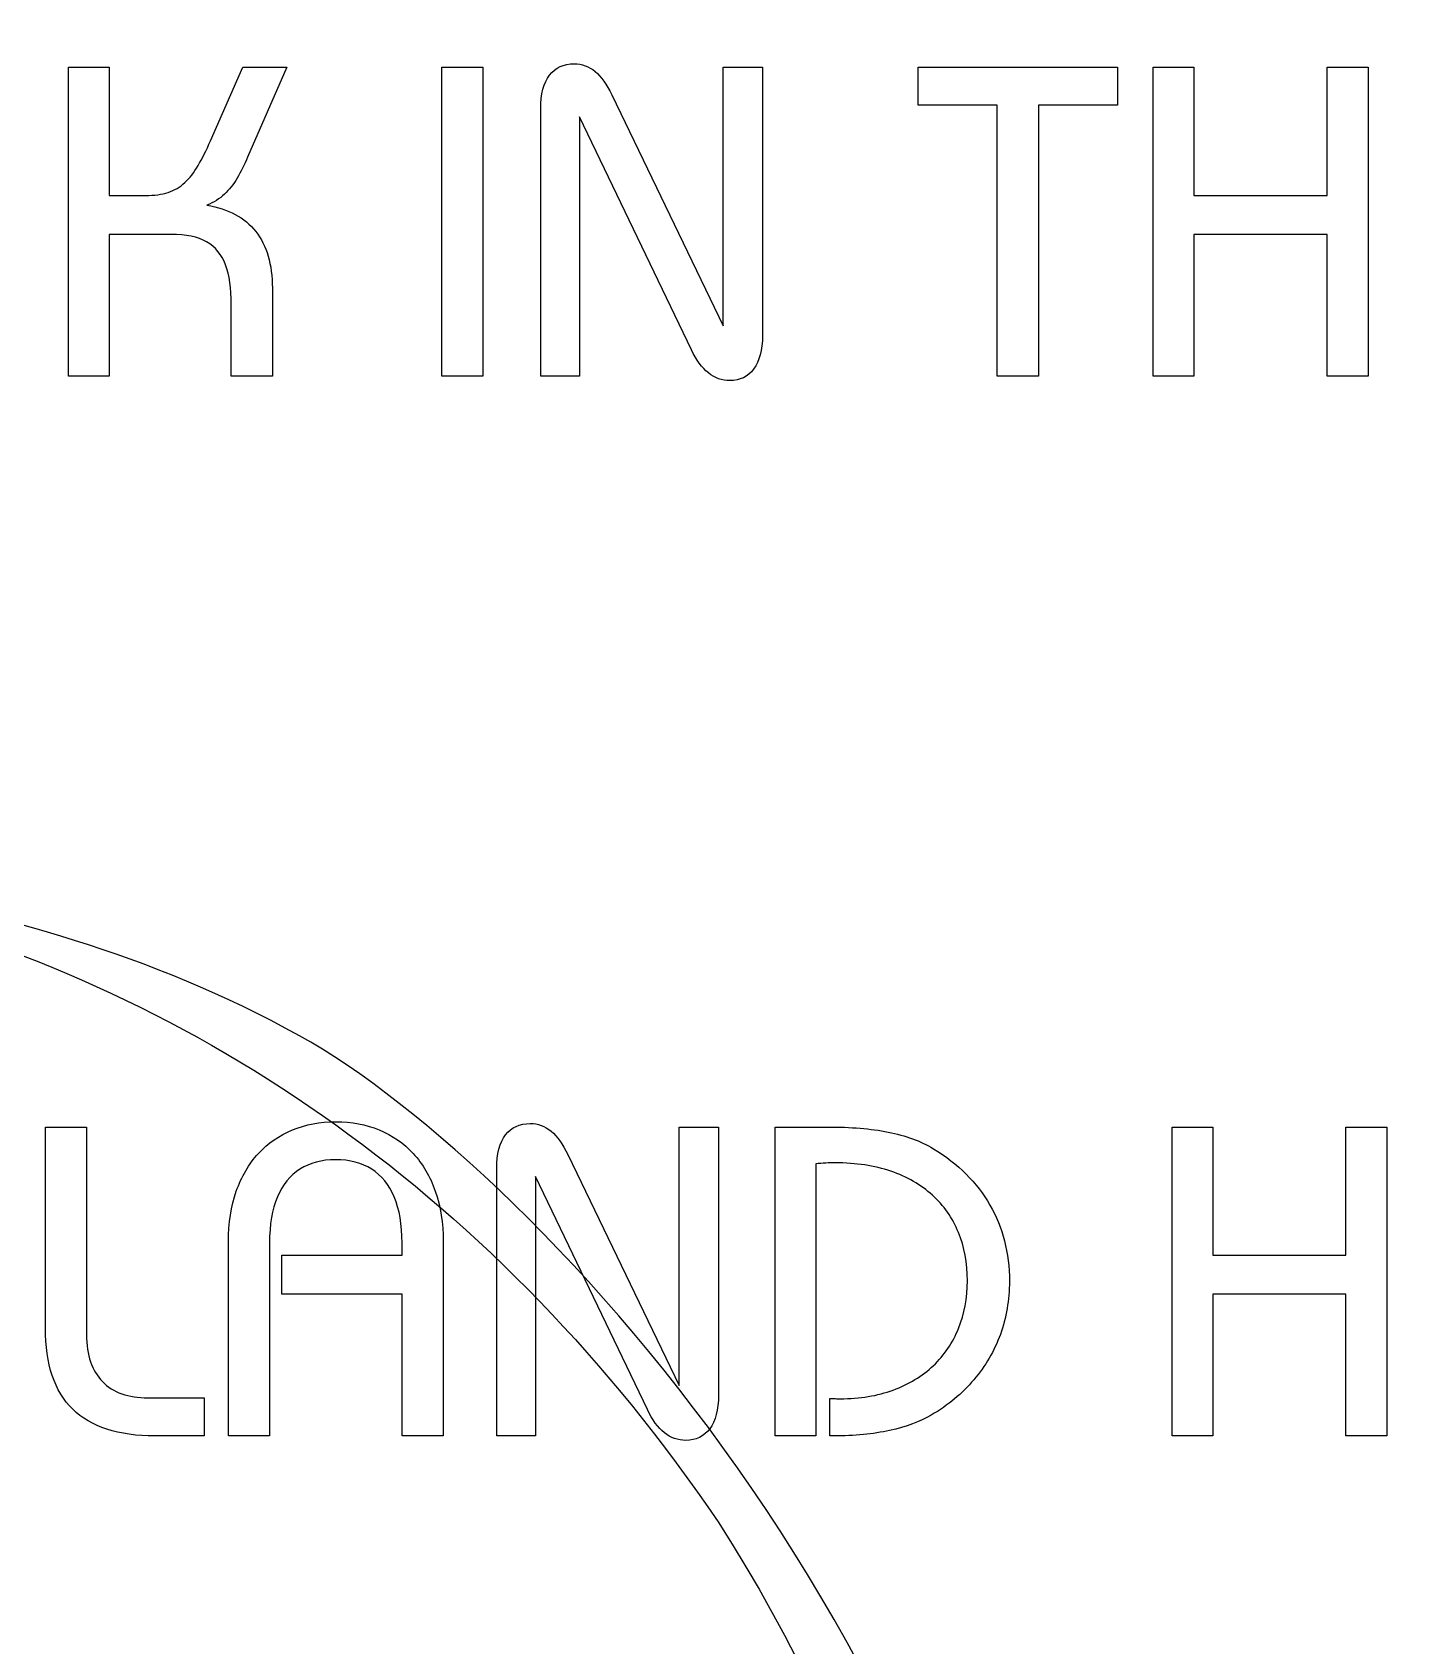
# Model space of a CAD drawing. Header units: millimetres. Extents: x -96 to 58, y -5 to 152.
# Drawn here: x -19.42 to -6.33, y 36.54 to 52 of the extents above; entities that cross this region are included whole.
import ezdxf

# ---------------------------------------------------------------- set-up
doc = ezdxf.new("R2010")
doc.units = ezdxf.units.MM
doc.header["$MEASUREMENT"] = 0
doc.layers.add('Capa 1', color=7, linetype='Continuous')

msp = doc.modelspace()

# ---------------------------------------------------------------- linework, layer by layer
at = {"layer": 'Capa 1', "color": 250, "lineweight": 9}
msp.add_open_spline([(-95.1806, 149.5), (-95.1806, 149.5), (57.2195, 149.5), (57.2195, 149.5), (57.2195, 149.5), (57.2195, 149.5), (57.2195, -2.9001), (57.2195, -2.9001), (57.2195, -2.9001), (57.2195, -2.9001), (-95.1806, -2.9001), (-95.1806, -2.9001), (-95.1806, -2.9001), (-95.1806, -2.9001), (-95.1806, 149.5), (-95.1806, 149.5)], degree=3, knots=[0, 0, 0, 0, 0.2, 0.2, 0.2, 0.2, 0.4, 0.4, 0.4, 0.4, 0.6, 0.6, 0.6, 0.6, 1, 1, 1, 1], dxfattribs=at)
at = {"layer": 'Capa 1', "color": 7}
msp.add_open_spline([(-18.9806, 128.6859), (11.6082, 128.6859), (36.4054, 103.8887), (36.4054, 73.2999), (36.4054, 73.2999), (36.4054, 42.7112), (11.6082, 17.9139), (-18.9806, 17.9139), (-18.9806, 17.9139), (-49.5694, 17.9139), (-74.3666, 42.7111), (-74.3666, 73.2999), (-74.3666, 73.2999), (-74.3666, 103.8888), (-49.5694, 128.6859), (-18.9806, 128.6859)], degree=3, knots=[0, 0, 0, 0, 0.2, 0.2, 0.2, 0.2, 0.4, 0.4, 0.4, 0.4, 0.6, 0.6, 0.6, 0.6, 1, 1, 1, 1], dxfattribs=at)
at = {"layer": 'Capa 1', "color": 250}
for points, knots in [([(-19.0735, 48.703), (-19.0735, 48.703), (-18.684, 48.703), (-18.684, 48.703), (-18.684, 48.703), (-18.684, 48.703), (-18.684, 50.0619), (-18.684, 50.0619), (-18.684, 50.0619), (-18.684, 50.0619), (-18.0913, 50.0619), (-18.0913, 50.0619), (-18.0913, 50.0619), (-17.9495, 50.0619), (-17.8366, 50.0379), (-17.752, 49.9899), (-17.752, 49.9899), (-17.6673, 49.942), (-17.6066, 49.8686), (-17.5699, 49.7698), (-17.5699, 49.7698), (-17.5325, 49.6711), (-17.5149, 49.5454), (-17.5156, 49.393), (-17.5156, 49.393), (-17.5156, 49.393), (-17.5156, 48.703), (-17.5156, 48.703), (-17.5156, 48.703), (-17.5156, 48.703), (-17.1219, 48.703), (-17.1219, 48.703), (-17.1219, 48.703), (-17.1219, 48.703), (-17.1219, 49.5455), (-17.1219, 49.5455), (-17.1219, 49.5455), (-17.1226, 49.7748), (-17.1755, 49.9561), (-17.2814, 50.0894), (-17.2814, 50.0894), (-17.3872, 50.2235), (-17.5424, 50.3074), (-17.7484, 50.3413), (-17.7484, 50.3413), (-17.6828, 50.3682), (-17.6271, 50.4034), (-17.5805, 50.4471), (-17.5805, 50.4471), (-17.5347, 50.4902), (-17.4937, 50.5417), (-17.4592, 50.6009), (-17.4592, 50.6009), (-17.4239, 50.661), (-17.3907, 50.7279), (-17.359, 50.8027), (-17.359, 50.8027), (-17.359, 50.8027), (-16.9822, 51.6621), (-16.9822, 51.6621), (-16.9822, 51.6621), (-16.9822, 51.6621), (-17.4055, 51.6621), (-17.4055, 51.6621), (-17.4055, 51.6621), (-17.4055, 51.6621), (-17.7146, 50.9593), (-17.7146, 50.9593), (-17.7146, 50.9593), (-17.7548, 50.8663), (-17.795, 50.7865), (-17.8338, 50.7202), (-17.8338, 50.7202), (-17.8726, 50.6539), (-17.915, 50.5995), (-17.9608, 50.5572), (-17.9608, 50.5572), (-18.006, 50.5149), (-18.0596, 50.4838), (-18.1203, 50.4641), (-18.1203, 50.4641), (-18.1802, 50.4444), (-18.2529, 50.4344), (-18.3369, 50.4344), (-18.3369, 50.4344), (-18.3369, 50.4344), (-18.684, 50.4345), (-18.684, 50.4345), (-18.684, 50.4345), (-18.684, 50.4345), (-18.684, 51.6621), (-18.684, 51.6621), (-18.684, 51.6621), (-18.684, 51.6621), (-19.0735, 51.6621), (-19.0735, 51.6621), (-19.0735, 51.6621), (-19.0735, 51.6621), (-19.0735, 48.703), (-19.0735, 48.703)], [0, 0, 0, 0, 0.0384615, 0.0384615, 0.0384615, 0.0384615, 0.0769231, 0.0769231, 0.0769231, 0.0769231, 0.1153846, 0.1153846, 0.1153846, 0.1153846, 0.1538462, 0.1538462, 0.1538462, 0.1538462, 0.1923077, 0.1923077, 0.1923077, 0.1923077, 0.2307692, 0.2307692, 0.2307692, 0.2307692, 0.2692308, 0.2692308, 0.2692308, 0.2692308, 0.3076923, 0.3076923, 0.3076923, 0.3076923, 0.3461538, 0.3461538, 0.3461538, 0.3461538, 0.3846154, 0.3846154, 0.3846154, 0.3846154, 0.4230769, 0.4230769, 0.4230769, 0.4230769, 0.4615385, 0.4615385, 0.4615385, 0.4615385, 0.5, 0.5, 0.5, 0.5, 0.5384615, 0.5384615, 0.5384615, 0.5384615, 0.5769231, 0.5769231, 0.5769231, 0.5769231, 0.6153846, 0.6153846, 0.6153846, 0.6153846, 0.6538462, 0.6538462, 0.6538462, 0.6538462, 0.6923077, 0.6923077, 0.6923077, 0.6923077, 0.7307692, 0.7307692, 0.7307692, 0.7307692, 0.7692308, 0.7692308, 0.7692308, 0.7692308, 0.8076923, 0.8076923, 0.8076923, 0.8076923, 0.8461538, 0.8461538, 0.8461538, 0.8461538, 0.8846154, 0.8846154, 0.8846154, 0.8846154, 0.9230769, 0.9230769, 0.9230769, 0.9230769, 1, 1, 1, 1]), ([(-15.5006, 48.703), (-15.5006, 48.703), (-15.1069, 48.703), (-15.1069, 48.703), (-15.1069, 48.703), (-15.1069, 48.703), (-15.1069, 51.6621), (-15.1069, 51.6621), (-15.1069, 51.6621), (-15.1069, 51.6621), (-15.5006, 51.6621), (-15.5006, 51.6621), (-15.5006, 51.6621), (-15.5006, 51.6621), (-15.5006, 48.703), (-15.5006, 48.703)], [0, 0, 0, 0, 0.2, 0.2, 0.2, 0.2, 0.4, 0.4, 0.4, 0.4, 0.6, 0.6, 0.6, 0.6, 1, 1, 1, 1]), ([(-14.1797, 48.703), (-14.1797, 48.703), (-14.1797, 51.1879), (-14.1797, 51.1879), (-14.1797, 51.1879), (-14.1797, 51.1879), (-13.1087, 48.957), (-13.1087, 48.957), (-13.1087, 48.957), (-13.0621, 48.8576), (-13.0078, 48.7834), (-12.9464, 48.734), (-12.9464, 48.734), (-12.885, 48.6855), (-12.8166, 48.6607), (-12.7404, 48.6607), (-12.7404, 48.6607), (-12.6438, 48.6614), (-12.5683, 48.6981), (-12.5125, 48.7721), (-12.5125, 48.7721), (-12.4568, 48.8456), (-12.4286, 48.9521), (-12.4272, 49.0925), (-12.4272, 49.0925), (-12.4272, 49.0925), (-12.4272, 51.6621), (-12.4272, 51.6621), (-12.4272, 51.6621), (-12.4272, 51.6621), (-12.8039, 51.6621), (-12.8039, 51.6621), (-12.8039, 51.6621), (-12.8039, 51.6621), (-12.8039, 49.1856), (-12.8039, 49.1856), (-12.8039, 49.1856), (-12.8039, 49.1856), (-13.8707, 51.3997), (-13.8707, 51.3997), (-13.8707, 51.3997), (-13.9187, 51.4991), (-13.9723, 51.5732), (-14.0316, 51.6226), (-14.0316, 51.6226), (-14.0908, 51.6712), (-14.1572, 51.6959), (-14.2305, 51.6959), (-14.2305, 51.6959), (-14.3328, 51.6959), (-14.4119, 51.6593), (-14.4676, 51.5866), (-14.4676, 51.5866), (-14.5233, 51.514), (-14.5516, 51.4067), (-14.5523, 51.2641), (-14.5523, 51.2641), (-14.5523, 51.2641), (-14.5523, 48.703), (-14.5523, 48.703), (-14.5523, 48.703), (-14.5523, 48.703), (-14.1797, 48.703), (-14.1797, 48.703)], [0, 0, 0, 0, 0.0588235, 0.0588235, 0.0588235, 0.0588235, 0.1176471, 0.1176471, 0.1176471, 0.1176471, 0.1764706, 0.1764706, 0.1764706, 0.1764706, 0.2352941, 0.2352941, 0.2352941, 0.2352941, 0.2941176, 0.2941176, 0.2941176, 0.2941176, 0.3529412, 0.3529412, 0.3529412, 0.3529412, 0.4117647, 0.4117647, 0.4117647, 0.4117647, 0.4705882, 0.4705882, 0.4705882, 0.4705882, 0.5294118, 0.5294118, 0.5294118, 0.5294118, 0.5882353, 0.5882353, 0.5882353, 0.5882353, 0.6470588, 0.6470588, 0.6470588, 0.6470588, 0.7058824, 0.7058824, 0.7058824, 0.7058824, 0.7647059, 0.7647059, 0.7647059, 0.7647059, 0.8235294, 0.8235294, 0.8235294, 0.8235294, 0.8823529, 0.8823529, 0.8823529, 0.8823529, 1, 1, 1, 1]), ([(-10.1792, 48.703), (-10.1792, 48.703), (-9.7855, 48.703), (-9.7855, 48.703), (-9.7855, 48.703), (-9.7855, 48.703), (-9.7855, 51.2981), (-9.7855, 51.2981), (-9.7855, 51.2981), (-9.7855, 51.2981), (-9.0277, 51.2981), (-9.0277, 51.2981), (-9.0277, 51.2981), (-9.0277, 51.2981), (-9.0277, 51.6621), (-9.0277, 51.6621), (-9.0277, 51.6621), (-9.0277, 51.6621), (-10.937, 51.6621), (-10.937, 51.6621), (-10.937, 51.6621), (-10.937, 51.6621), (-10.937, 51.2981), (-10.937, 51.2981), (-10.937, 51.2981), (-10.937, 51.2981), (-10.1792, 51.2981), (-10.1792, 51.2981), (-10.1792, 51.2981), (-10.1792, 51.2981), (-10.1792, 48.703), (-10.1792, 48.703)], [0, 0, 0, 0, 0.1111111, 0.1111111, 0.1111111, 0.1111111, 0.2222222, 0.2222222, 0.2222222, 0.2222222, 0.3333333, 0.3333333, 0.3333333, 0.3333333, 0.4444444, 0.4444444, 0.4444444, 0.4444444, 0.5555556, 0.5555556, 0.5555556, 0.5555556, 0.6666667, 0.6666667, 0.6666667, 0.6666667, 0.7777778, 0.7777778, 0.7777778, 0.7777778, 1, 1, 1, 1]), ([(-8.6849, 48.703), (-8.6849, 48.703), (-8.2954, 48.703), (-8.2954, 48.703), (-8.2954, 48.703), (-8.2954, 48.703), (-8.2954, 50.0619), (-8.2954, 50.0619), (-8.2954, 50.0619), (-8.2954, 50.0619), (-7.0212, 50.0619), (-7.0212, 50.0619), (-7.0212, 50.0619), (-7.0212, 50.0619), (-7.0212, 48.703), (-7.0212, 48.703), (-7.0212, 48.703), (-7.0212, 48.703), (-6.6275, 48.703), (-6.6275, 48.703), (-6.6275, 48.703), (-6.6275, 48.703), (-6.6275, 51.6621), (-6.6275, 51.6621), (-6.6275, 51.6621), (-6.6275, 51.6621), (-7.0212, 51.6621), (-7.0212, 51.6621), (-7.0212, 51.6621), (-7.0212, 51.6621), (-7.0212, 50.4345), (-7.0212, 50.4345), (-7.0212, 50.4345), (-7.0212, 50.4345), (-8.2954, 50.4345), (-8.2954, 50.4345), (-8.2954, 50.4345), (-8.2954, 50.4345), (-8.2954, 51.6621), (-8.2954, 51.6621), (-8.2954, 51.6621), (-8.2954, 51.6621), (-8.6849, 51.6621), (-8.6849, 51.6621), (-8.6849, 51.6621), (-8.6849, 51.6621), (-8.6849, 48.703), (-8.6849, 48.703)], [0, 0, 0, 0, 0.0769231, 0.0769231, 0.0769231, 0.0769231, 0.1538462, 0.1538462, 0.1538462, 0.1538462, 0.2307692, 0.2307692, 0.2307692, 0.2307692, 0.3076923, 0.3076923, 0.3076923, 0.3076923, 0.3846154, 0.3846154, 0.3846154, 0.3846154, 0.4615385, 0.4615385, 0.4615385, 0.4615385, 0.5384615, 0.5384615, 0.5384615, 0.5384615, 0.6153846, 0.6153846, 0.6153846, 0.6153846, 0.6923077, 0.6923077, 0.6923077, 0.6923077, 0.7692308, 0.7692308, 0.7692308, 0.7692308, 0.8461538, 0.8461538, 0.8461538, 0.8461538, 1, 1, 1, 1]), ([(-19.2958, 41.5105), (-19.2958, 41.5105), (-19.2958, 39.5843), (-19.2958, 39.5843), (-19.2958, 39.5843), (-19.2958, 39.2372), (-19.209, 38.9783), (-19.034, 38.8075), (-19.034, 38.8075), (-18.8597, 38.6369), (-18.5973, 38.5514), (-18.2459, 38.5514), (-18.2459, 38.5514), (-18.2459, 38.5514), (-17.776, 38.5514), (-17.776, 38.5514), (-17.776, 38.5514), (-17.776, 38.5514), (-17.776, 38.9156), (-17.776, 38.9156), (-17.776, 38.9156), (-17.776, 38.9156), (-18.3136, 38.9156), (-18.3136, 38.9156), (-18.3136, 38.9156), (-18.5028, 38.9163), (-18.6481, 38.9684), (-18.749, 39.0721), (-18.749, 39.0721), (-18.8499, 39.1758), (-18.9014, 39.3254), (-18.9021, 39.5208), (-18.9021, 39.5208), (-18.9021, 39.5208), (-18.9021, 41.5105), (-18.9021, 41.5105), (-18.9021, 41.5105), (-18.9021, 41.5105), (-19.2958, 41.5105), (-19.2958, 41.5105)], [0, 0, 0, 0, 0.0909091, 0.0909091, 0.0909091, 0.0909091, 0.1818182, 0.1818182, 0.1818182, 0.1818182, 0.2727273, 0.2727273, 0.2727273, 0.2727273, 0.3636364, 0.3636364, 0.3636364, 0.3636364, 0.4545455, 0.4545455, 0.4545455, 0.4545455, 0.5454545, 0.5454545, 0.5454545, 0.5454545, 0.6363636, 0.6363636, 0.6363636, 0.6363636, 0.7272727, 0.7272727, 0.7272727, 0.7272727, 0.8181818, 0.8181818, 0.8181818, 0.8181818, 1, 1, 1, 1]), ([(-15.8795, 38.5514), (-15.8795, 38.5514), (-15.4858, 38.5514), (-15.4858, 38.5514), (-15.4858, 38.5514), (-15.4858, 38.5514), (-15.4858, 40.4098), (-15.4858, 40.4098), (-15.4858, 40.4098), (-15.4865, 40.5912), (-15.5119, 40.7527), (-15.5613, 40.8952), (-15.5613, 40.8952), (-15.6114, 41.0379), (-15.682, 41.1577), (-15.773, 41.2572), (-15.773, 41.2572), (-15.8647, 41.3561), (-15.9726, 41.4315), (-16.0982, 41.483), (-16.0982, 41.483), (-16.2238, 41.5353), (-16.3628, 41.5613), (-16.5145, 41.5613), (-16.5145, 41.5613), (-16.6662, 41.5613), (-16.8052, 41.5352), (-16.9308, 41.483), (-16.9308, 41.483), (-17.0563, 41.4316), (-17.1643, 41.356), (-17.256, 41.2572), (-17.256, 41.2572), (-17.3471, 41.1577), (-17.4176, 41.0378), (-17.4677, 40.8952), (-17.4677, 40.8952), (-17.5171, 40.7527), (-17.5425, 40.5911), (-17.5432, 40.4098), (-17.5432, 40.4098), (-17.5432, 40.4098), (-17.5432, 38.5514), (-17.5432, 38.5514), (-17.5432, 38.5514), (-17.5432, 38.5514), (-17.1495, 38.5514), (-17.1495, 38.5514), (-17.1495, 38.5514), (-17.1495, 38.5514), (-17.1495, 40.4015), (-17.1495, 40.4015), (-17.1495, 40.4015), (-17.1488, 40.5764), (-17.1241, 40.7231), (-17.074, 40.8409), (-17.074, 40.8409), (-17.0246, 40.9595), (-16.9527, 41.0476), (-16.8581, 41.1076), (-16.8581, 41.1076), (-16.7636, 41.1676), (-16.6493, 41.1972), (-16.5145, 41.1972), (-16.5145, 41.1972), (-16.3797, 41.1972), (-16.2655, 41.1676), (-16.1709, 41.1076), (-16.1709, 41.1076), (-16.0764, 41.0477), (-16.0044, 40.9594), (-15.955, 40.8409), (-15.955, 40.8409), (-15.9049, 40.7231), (-15.8795, 40.5763), (-15.8795, 40.4014), (-15.8795, 40.4014), (-15.8795, 40.4014), (-15.8795, 40.2828), (-15.8795, 40.2828), (-15.8795, 40.2828), (-15.8795, 40.2828), (-17.0309, 40.2828), (-17.0309, 40.2828), (-17.0309, 40.2828), (-17.0309, 40.2828), (-17.0309, 39.9103), (-17.0309, 39.9103), (-17.0309, 39.9103), (-17.0309, 39.9103), (-15.8795, 39.9103), (-15.8795, 39.9103), (-15.8795, 39.9103), (-15.8795, 39.9103), (-15.8795, 38.5514), (-15.8795, 38.5514)], [0, 0, 0, 0, 0.04, 0.04, 0.04, 0.04, 0.08, 0.08, 0.08, 0.08, 0.12, 0.12, 0.12, 0.12, 0.16, 0.16, 0.16, 0.16, 0.2, 0.2, 0.2, 0.2, 0.24, 0.24, 0.24, 0.24, 0.28, 0.28, 0.28, 0.28, 0.32, 0.32, 0.32, 0.32, 0.36, 0.36, 0.36, 0.36, 0.4, 0.4, 0.4, 0.4, 0.44, 0.44, 0.44, 0.44, 0.48, 0.48, 0.48, 0.48, 0.52, 0.52, 0.52, 0.52, 0.56, 0.56, 0.56, 0.56, 0.6, 0.6, 0.6, 0.6, 0.64, 0.64, 0.64, 0.64, 0.68, 0.68, 0.68, 0.68, 0.72, 0.72, 0.72, 0.72, 0.76, 0.76, 0.76, 0.76, 0.8, 0.8, 0.8, 0.8, 0.84, 0.84, 0.84, 0.84, 0.88, 0.88, 0.88, 0.88, 0.92, 0.92, 0.92, 0.92, 1, 1, 1, 1]), ([(-14.601, 38.5514), (-14.601, 38.5514), (-14.601, 41.0364), (-14.601, 41.0364), (-14.601, 41.0364), (-14.601, 41.0364), (-13.53, 38.8054), (-13.53, 38.8054), (-13.53, 38.8054), (-13.4834, 38.7059), (-13.4291, 38.6318), (-13.3677, 38.5824), (-13.3677, 38.5824), (-13.3064, 38.5339), (-13.2379, 38.5091), (-13.1617, 38.5091), (-13.1617, 38.5091), (-13.0651, 38.5099), (-12.9896, 38.5465), (-12.9338, 38.6205), (-12.9338, 38.6205), (-12.878, 38.6939), (-12.8499, 38.8005), (-12.8485, 38.9409), (-12.8485, 38.9409), (-12.8485, 38.9409), (-12.8485, 41.5105), (-12.8485, 41.5105), (-12.8485, 41.5105), (-12.8485, 41.5105), (-13.2252, 41.5105), (-13.2252, 41.5105), (-13.2252, 41.5105), (-13.2252, 41.5105), (-13.2252, 39.034), (-13.2252, 39.034), (-13.2252, 39.034), (-13.2252, 39.034), (-14.292, 41.248), (-14.292, 41.248), (-14.292, 41.248), (-14.34, 41.3475), (-14.3936, 41.4216), (-14.4529, 41.471), (-14.4529, 41.471), (-14.5121, 41.5197), (-14.5785, 41.5443), (-14.6518, 41.5443), (-14.6518, 41.5443), (-14.7541, 41.5444), (-14.8332, 41.5077), (-14.8889, 41.435), (-14.8889, 41.435), (-14.9446, 41.3623), (-14.9729, 41.2551), (-14.9736, 41.1125), (-14.9736, 41.1125), (-14.9736, 41.1125), (-14.9735, 38.5514), (-14.9735, 38.5514), (-14.9735, 38.5514), (-14.9735, 38.5514), (-14.601, 38.5514), (-14.601, 38.5514)], [0, 0, 0, 0, 0.0588235, 0.0588235, 0.0588235, 0.0588235, 0.1176471, 0.1176471, 0.1176471, 0.1176471, 0.1764706, 0.1764706, 0.1764706, 0.1764706, 0.2352941, 0.2352941, 0.2352941, 0.2352941, 0.2941176, 0.2941176, 0.2941176, 0.2941176, 0.3529412, 0.3529412, 0.3529412, 0.3529412, 0.4117647, 0.4117647, 0.4117647, 0.4117647, 0.4705882, 0.4705882, 0.4705882, 0.4705882, 0.5294118, 0.5294118, 0.5294118, 0.5294118, 0.5882353, 0.5882353, 0.5882353, 0.5882353, 0.6470588, 0.6470588, 0.6470588, 0.6470588, 0.7058824, 0.7058824, 0.7058824, 0.7058824, 0.7647059, 0.7647059, 0.7647059, 0.7647059, 0.8235294, 0.8235294, 0.8235294, 0.8235294, 0.8823529, 0.8823529, 0.8823529, 0.8823529, 1, 1, 1, 1]), ([(-11.7816, 38.9112), (-11.7816, 38.9112), (-11.7816, 38.5514), (-11.7816, 38.5514), (-11.7816, 38.5514), (-11.7816, 38.5514), (-11.7478, 38.5514), (-11.7478, 38.5514), (-11.7478, 38.5514), (-11.546, 38.5521), (-11.3668, 38.569), (-11.2101, 38.6036), (-11.2101, 38.6036), (-11.0528, 38.6376), (-10.9202, 38.6869), (-10.8122, 38.7504), (-10.8122, 38.7504), (-10.6506, 38.8456), (-10.5145, 38.9585), (-10.4037, 39.0897), (-10.4037, 39.0897), (-10.2922, 39.2204), (-10.2076, 39.3656), (-10.1497, 39.5244), (-10.1497, 39.5244), (-10.0926, 39.6838), (-10.0629, 39.8531), (-10.0629, 40.0331), (-10.0629, 40.0331), (-10.0636, 40.3054), (-10.1257, 40.5488), (-10.2492, 40.7633), (-10.2492, 40.7633), (-10.3727, 40.9785), (-10.5533, 41.1584), (-10.791, 41.303), (-10.791, 41.303), (-10.9131, 41.3765), (-11.0577, 41.4293), (-11.225, 41.4625), (-11.225, 41.4625), (-11.3915, 41.4951), (-11.5827, 41.5112), (-11.7986, 41.5105), (-11.7986, 41.5105), (-11.7986, 41.5105), (-12.3065, 41.5105), (-12.3065, 41.5105), (-12.3065, 41.5105), (-12.3065, 41.5105), (-12.3065, 38.5514), (-12.3065, 38.5514), (-12.3065, 38.5514), (-12.3065, 38.5514), (-11.9171, 38.5514), (-11.9171, 38.5514), (-11.9171, 38.5514), (-11.9171, 38.5514), (-11.9171, 41.1591), (-11.9171, 41.1591), (-11.9171, 41.1591), (-11.8854, 41.1613), (-11.8536, 41.1633), (-11.8226, 41.1648), (-11.8226, 41.1648), (-11.7908, 41.167), (-11.7605, 41.1676), (-11.7308, 41.1676), (-11.7308, 41.1676), (-11.5326, 41.167), (-11.3555, 41.1401), (-11.1989, 41.0871), (-11.1989, 41.0871), (-11.0429, 41.0335), (-10.9103, 40.9573), (-10.8009, 40.8578), (-10.8009, 40.8578), (-10.6916, 40.7592), (-10.609, 40.6398), (-10.5512, 40.5015), (-10.5512, 40.5015), (-10.494, 40.3634), (-10.4651, 40.208), (-10.4651, 40.0373), (-10.4651, 40.0373), (-10.4658, 39.8716), (-10.4933, 39.7198), (-10.5497, 39.5822), (-10.5497, 39.5822), (-10.6055, 39.4446), (-10.6859, 39.3254), (-10.7918, 39.2245), (-10.7918, 39.2245), (-10.8976, 39.1236), (-11.026, 39.046), (-11.1756, 38.991), (-11.1756, 38.991), (-11.3259, 38.9359), (-11.4952, 38.9077), (-11.6843, 38.907), (-11.6843, 38.907), (-11.6991, 38.907), (-11.7146, 38.9077), (-11.7315, 38.9091), (-11.7315, 38.9091), (-11.7478, 38.9105), (-11.7647, 38.9112), (-11.7816, 38.9112)], [0, 0, 0, 0, 0.0357143, 0.0357143, 0.0357143, 0.0357143, 0.0714286, 0.0714286, 0.0714286, 0.0714286, 0.1071429, 0.1071429, 0.1071429, 0.1071429, 0.1428571, 0.1428571, 0.1428571, 0.1428571, 0.1785714, 0.1785714, 0.1785714, 0.1785714, 0.2142857, 0.2142857, 0.2142857, 0.2142857, 0.25, 0.25, 0.25, 0.25, 0.2857143, 0.2857143, 0.2857143, 0.2857143, 0.3214286, 0.3214286, 0.3214286, 0.3214286, 0.3571429, 0.3571429, 0.3571429, 0.3571429, 0.3928571, 0.3928571, 0.3928571, 0.3928571, 0.4285714, 0.4285714, 0.4285714, 0.4285714, 0.4642857, 0.4642857, 0.4642857, 0.4642857, 0.5, 0.5, 0.5, 0.5, 0.5357143, 0.5357143, 0.5357143, 0.5357143, 0.5714286, 0.5714286, 0.5714286, 0.5714286, 0.6071429, 0.6071429, 0.6071429, 0.6071429, 0.6428571, 0.6428571, 0.6428571, 0.6428571, 0.6785714, 0.6785714, 0.6785714, 0.6785714, 0.7142857, 0.7142857, 0.7142857, 0.7142857, 0.75, 0.75, 0.75, 0.75, 0.7857143, 0.7857143, 0.7857143, 0.7857143, 0.8214286, 0.8214286, 0.8214286, 0.8214286, 0.8571429, 0.8571429, 0.8571429, 0.8571429, 0.8928571, 0.8928571, 0.8928571, 0.8928571, 0.9285714, 0.9285714, 0.9285714, 0.9285714, 1, 1, 1, 1]), ([(-8.5051, 38.5514), (-8.5051, 38.5514), (-8.1155, 38.5514), (-8.1155, 38.5514), (-8.1155, 38.5514), (-8.1155, 38.5514), (-8.1155, 39.9103), (-8.1155, 39.9103), (-8.1155, 39.9103), (-8.1155, 39.9103), (-6.8414, 39.9103), (-6.8414, 39.9103), (-6.8414, 39.9103), (-6.8414, 39.9103), (-6.8414, 38.5514), (-6.8414, 38.5514), (-6.8414, 38.5514), (-6.8414, 38.5514), (-6.4477, 38.5514), (-6.4477, 38.5514), (-6.4477, 38.5514), (-6.4477, 38.5514), (-6.4477, 41.5105), (-6.4477, 41.5105), (-6.4477, 41.5105), (-6.4477, 41.5105), (-6.8414, 41.5105), (-6.8414, 41.5105), (-6.8414, 41.5105), (-6.8414, 41.5105), (-6.8414, 40.2828), (-6.8414, 40.2828), (-6.8414, 40.2828), (-6.8414, 40.2828), (-8.1155, 40.2828), (-8.1155, 40.2828), (-8.1155, 40.2828), (-8.1155, 40.2828), (-8.1155, 41.5105), (-8.1155, 41.5105), (-8.1155, 41.5105), (-8.1155, 41.5105), (-8.5051, 41.5105), (-8.5051, 41.5105), (-8.5051, 41.5105), (-8.5051, 41.5105), (-8.5051, 38.5514), (-8.5051, 38.5514)], [0, 0, 0, 0, 0.0769231, 0.0769231, 0.0769231, 0.0769231, 0.1538462, 0.1538462, 0.1538462, 0.1538462, 0.2307692, 0.2307692, 0.2307692, 0.2307692, 0.3076923, 0.3076923, 0.3076923, 0.3076923, 0.3846154, 0.3846154, 0.3846154, 0.3846154, 0.4615385, 0.4615385, 0.4615385, 0.4615385, 0.5384615, 0.5384615, 0.5384615, 0.5384615, 0.6153846, 0.6153846, 0.6153846, 0.6153846, 0.6923077, 0.6923077, 0.6923077, 0.6923077, 0.7692308, 0.7692308, 0.7692308, 0.7692308, 0.8461538, 0.8461538, 0.8461538, 0.8461538, 1, 1, 1, 1])]:
    msp.add_open_spline(points, degree=3, knots=knots, dxfattribs=at)
at = {"layer": 'Capa 1'}
msp.add_open_spline([(-20.1993, 28.7252), (-20.7858, 30.0782), (-22.2151, 29.6963), (-22.8358, 28.8586), (-22.8358, 28.8586), (-24.1835, 26.8788), (-22.8536, 23.9916), (-21.1083, 22.554), (-21.1083, 22.554), (-18.236, 20.3209), (-14.7942, 21.0921), (-12.6569, 23.4652), (-12.6569, 23.4652), (-9.4801, 27.2214), (-9.9478, 33.2046), (-12.8536, 37.7273), (-12.8536, 37.7273), (-14.9445, 40.8192), (-17.8156, 42.8133), (-20.9773, 43.6196), (-20.9773, 43.6196), (-20.9773, 43.6196), (-20.948, 43.7545), (-20.948, 43.7545), (-20.948, 43.7545), (-19.8115, 43.5689), (-18.2936, 43.1799), (-16.8638, 42.3858), (-16.8638, 42.3858), (-14.5613, 41.1062), (-9.9727, 36.1101), (-9.7712, 30.3432), (-9.7712, 30.3432), (-9.5983, 25.3932), (-12.2394, 20.9702), (-16.6826, 20.4825), (-16.6826, 20.4825), (-19.6326, 20.2567), (-22.9672, 22.1313), (-23.8404, 25.7242), (-23.8404, 25.7242), (-24.2101, 27.4422), (-23.8238, 29.4537), (-22.3018, 30.0126), (-22.3018, 30.0126), (-21.477, 30.2731), (-20.3645, 29.881), (-20.1993, 28.7252)], degree=3, knots=[0, 0, 0, 0, 0.0769231, 0.0769231, 0.0769231, 0.0769231, 0.1538462, 0.1538462, 0.1538462, 0.1538462, 0.2307692, 0.2307692, 0.2307692, 0.2307692, 0.3076923, 0.3076923, 0.3076923, 0.3076923, 0.3846154, 0.3846154, 0.3846154, 0.3846154, 0.4615385, 0.4615385, 0.4615385, 0.4615385, 0.5384615, 0.5384615, 0.5384615, 0.5384615, 0.6153846, 0.6153846, 0.6153846, 0.6153846, 0.6923077, 0.6923077, 0.6923077, 0.6923077, 0.7692308, 0.7692308, 0.7692308, 0.7692308, 0.8461538, 0.8461538, 0.8461538, 0.8461538, 1, 1, 1, 1], dxfattribs=at)

doc.saveas('drawing.dxf')
